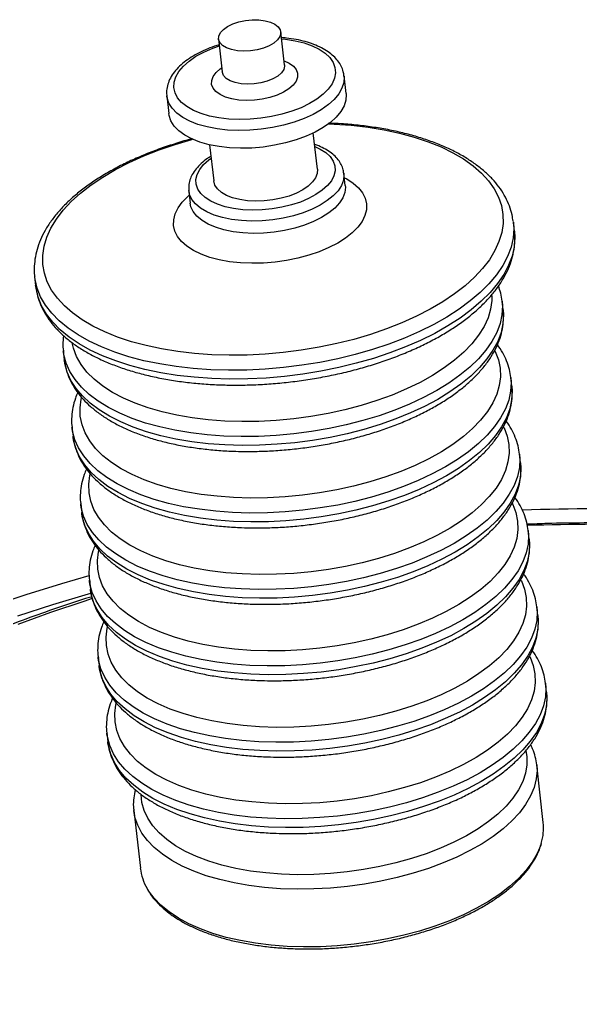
# Model space of a CAD drawing. Header units: millimetres. Extents: x 0 to 6631, y 0 to 4689.
# Drawn here: x 4357.8 to 4497, y 3885 to 4131.3 of the extents above; entities that cross this region are included whole.
import ezdxf

# ---------------------------------------------------------------- set-up
doc = ezdxf.new("R2010")
doc.units = ezdxf.units.MM
doc.header["$LTSCALE"] = 13
doc.layers.add('几何体', color=7, linetype='Continuous')

msp = doc.modelspace()

# ---------------------------------------------------------------- linework, layer by layer
at = {"layer": '几何体'}
for p, q in [((4407.16, 4126.57), (4408.09, 4118.37)), ((4423.56, 4120.13), (4422.62, 4128.33)), ((4438.85, 4113.03), (4438.34, 4117.44)), ((4394.29, 4112.43), (4394.79, 4108.02)), ((4394.3, 4112.31), (4394.29, 4112.43)), ((4431.72, 4094.22), (4430.7, 4103.21)), ((4404.93, 4100.28), (4405.95, 4091.29)), ((4438.64, 4090.16), (4438.29, 4093.22)), ((4399.78, 4088.84), (4400.12, 4085.78)), ((4480.38, 4081.23), (4480.41, 4081)), ((4480.66, 4078.81), (4480.41, 4081)), ((4361.47, 4067.47), (4361.72, 4065.28)), ((4477.87, 4059.25), (4477.62, 4061.44)), ((4368.59, 4049.04), (4368.84, 4046.85)), ((4368.62, 4048.78), (4368.59, 4049.04)), ((4368.87, 4046.59), (4368.84, 4046.85)), ((4480.03, 4040.26), (4479.78, 4042.45)), ((4370.75, 4030.05), (4371, 4027.86)), ((4370.78, 4029.79), (4370.75, 4030.05)), ((4371.03, 4027.6), (4371, 4027.86)), ((4482.19, 4021.27), (4481.94, 4023.46)), ((4372.91, 4011.06), (4373.16, 4008.87)), ((4372.94, 4010.79), (4372.91, 4011.06)), ((4373.19, 4008.6), (4373.16, 4008.87)), ((4484.35, 4002.27), (4484.1, 4004.47)), ((4375.07, 3992.07), (4375.32, 3989.88)), ((4375.1, 3991.8), (4375.07, 3992.07)), ((4375.35, 3989.61), (4375.32, 3989.88)), ((4486.5, 3983.28), (4486.26, 3985.47)), ((4377.23, 3973.07), (4377.48, 3970.88)), ((4377.26, 3972.81), (4377.23, 3973.07)), ((4377.51, 3970.62), (4377.48, 3970.88)), ((4488.66, 3964.29), (4488.42, 3966.48)), ((4379.39, 3954.08), (4379.64, 3951.89)), ((4379.42, 3953.82), (4379.39, 3954.08)), ((4379.67, 3951.63), (4379.64, 3951.89)), ((4487.83, 3931.88), (4486.2, 3946.22)), ((4386.1, 3934.83), (4387.73, 3920.49))]:
    msp.add_line(p, q, dxfattribs=at)
at = {"layer": '几何体', "flags": 128}
for points in [[(4413.43, 4123.55), (4411.83, 4123.66), (4410.37, 4123.94), (4409.12, 4124.39), (4408.15, 4124.98), (4407.49, 4125.69), (4407.17, 4126.48), (4407.22, 4127.31), (4407.63, 4128.15), (4408.37, 4128.96), (4409.42, 4129.7), (4410.73, 4130.33), (4412.23, 4130.83), (4413.85, 4131.17), (4415.53, 4131.33), (4417.17, 4131.32), (4418.71, 4131.12), (4420.07, 4130.75), (4421.18, 4130.23), (4422.01, 4129.58), (4422.5, 4128.82), (4422.63, 4128.01), (4422.41, 4127.16), (4421.83, 4126.34), (4420.92, 4125.56), (4419.74, 4124.87), (4418.33, 4124.3), (4416.76, 4123.88), (4415.1, 4123.63), (4413.43, 4123.55)], [(4422.82, 4126.62), (4423.77, 4126.53), (4426.18, 4126.14), (4428.4, 4125.59), (4430.41, 4124.88), (4432.16, 4124.03), (4433.63, 4123.04), (4434.78, 4121.94), (4435.6, 4120.74), (4436.07, 4119.47), (4436.19, 4118.15), (4435.95, 4116.81), (4435.35, 4115.46), (4434.42, 4114.13), (4433.15, 4112.85), (4431.58, 4111.63), (4429.74, 4110.51), (4427.65, 4109.5), (4425.36, 4108.61), (4422.9, 4107.87), (4420.32, 4107.28), (4417.66, 4106.86), (4414.98, 4106.62), (4412.32, 4106.55)], [(4412.32, 4106.55), (4409.73, 4106.67), (4407.25, 4106.96), (4404.93, 4107.43), (4402.8, 4108.06), (4400.92, 4108.84), (4399.31, 4109.77), (4397.99, 4110.82), (4397, 4111.97), (4396.36, 4113.2), (4396.06, 4114.5), (4396.12, 4115.83), (4396.54, 4117.19), (4397.31, 4118.53), (4398.42, 4119.83), (4399.84, 4121.08), (4401.55, 4122.26), (4403.52, 4123.33), (4405.71, 4124.28), (4407.36, 4124.87)], [(4414.09, 4111.26), (4412.19, 4111.37), (4410.42, 4111.66), (4408.85, 4112.12), (4407.53, 4112.74), (4406.5, 4113.49), (4405.79, 4114.34), (4405.44, 4115.28), (4405.45, 4116.26), (4405.82, 4117.26), (4406.55, 4118.23), (4407.6, 4119.15), (4407.97, 4119.42)], [(4423.44, 4121.17), (4424.71, 4120.58), (4425.74, 4119.83), (4426.45, 4118.97), (4426.8, 4118.04), (4426.79, 4117.06), (4426.41, 4116.06), (4425.69, 4115.08), (4424.64, 4114.16), (4423.3, 4113.32), (4421.71, 4112.6), (4419.94, 4112.02), (4418.03, 4111.59), (4416.06, 4111.33), (4414.09, 4111.26)], [(4423.56, 4120.13), (4423.56, 4119.81), (4423.34, 4118.96), (4422.76, 4118.13), (4421.86, 4117.36), (4420.67, 4116.67), (4419.26, 4116.1), (4417.69, 4115.68), (4416.03, 4115.43), (4414.36, 4115.35)], [(4414.36, 4115.35), (4412.76, 4115.46), (4411.3, 4115.74), (4410.06, 4116.19), (4409.08, 4116.78), (4408.42, 4117.49), (4408.11, 4118.28), (4408.09, 4118.37)], [(4438.35, 4117.37), (4438.37, 4117.2), (4438.28, 4115.79), (4437.83, 4114.37), (4437.04, 4112.95), (4435.9, 4111.57), (4434.44, 4110.25), (4432.68, 4109), (4430.65, 4107.84), (4428.39, 4106.81), (4425.93, 4105.91), (4423.31, 4105.15), (4420.58, 4104.56), (4417.77, 4104.14), (4414.95, 4103.89), (4412.14, 4103.82)], [(4412.14, 4103.82), (4409.4, 4103.94), (4406.78, 4104.24), (4404.32, 4104.71), (4402.05, 4105.36), (4400.01, 4106.15), (4398.25, 4107.1), (4396.78, 4108.17), (4395.63, 4109.35), (4394.82, 4110.63), (4394.36, 4111.97), (4394.3, 4112.31)], [(4438.85, 4113.03), (4438.87, 4112.79), (4438.78, 4111.38), (4438.34, 4109.96), (4437.54, 4108.54), (4436.4, 4107.16), (4434.94, 4105.83), (4433.18, 4104.58), (4431.15, 4103.43), (4428.89, 4102.4), (4426.43, 4101.49), (4423.81, 4100.74), (4421.08, 4100.15), (4418.27, 4099.72), (4415.45, 4099.48), (4412.64, 4099.41)], [(4412.64, 4099.41), (4409.91, 4099.53), (4407.28, 4099.83), (4404.82, 4100.3), (4402.55, 4100.94), (4400.51, 4101.74), (4398.75, 4102.69), (4397.28, 4103.76), (4396.13, 4104.94), (4395.32, 4106.21), (4394.86, 4107.56), (4394.79, 4108.02)], [(4434.5, 4105.49), (4435.85, 4105.43), (4440.13, 4105.13), (4444.29, 4104.64), (4448.31, 4103.99), (4452.15, 4103.17), (4455.8, 4102.18), (4459.23, 4101.04), (4462.43, 4099.75), (4465.37, 4098.32), (4468.03, 4096.75), (4470.4, 4095.06), (4472.46, 4093.26), (4474.2, 4091.35), (4475.62, 4089.36), (4476.69, 4087.29), (4477.42, 4085.15), (4477.8, 4082.97), (4477.83, 4080.74), (4477.5, 4078.49), (4476.83, 4076.23), (4475.8, 4073.97), (4474.44, 4071.73), (4472.75, 4069.52), (4470.73, 4067.36), (4468.41, 4065.25), (4465.79, 4063.21), (4462.89, 4061.26), (4459.74, 4059.4), (4456.34, 4057.65), (4452.72, 4056.02), (4448.9, 4054.52), (4444.91, 4053.15), (4440.78, 4051.93), (4436.51, 4050.86), (4432.15, 4049.96), (4427.72, 4049.21), (4423.24, 4048.64), (4418.75, 4048.24), (4414.27, 4048.02), (4409.83, 4047.97)], [(4409.83, 4047.97), (4405.46, 4048.1), (4401.18, 4048.41), (4397.02, 4048.89), (4393, 4049.55), (4389.16, 4050.37), (4385.51, 4051.35), (4382.08, 4052.5), (4378.88, 4053.79), (4375.95, 4055.22), (4373.28, 4056.79), (4370.91, 4058.48), (4368.85, 4060.28), (4367.11, 4062.18), (4365.69, 4064.17), (4364.62, 4066.25), (4363.89, 4068.38), (4363.51, 4070.57), (4363.48, 4072.8), (4363.81, 4075.05), (4364.49, 4077.31), (4365.51, 4079.56), (4366.87, 4081.81), (4368.56, 4084.01), (4370.58, 4086.18), (4372.9, 4088.29), (4375.52, 4090.32), (4378.42, 4092.27), (4381.58, 4094.13), (4384.97, 4095.88), (4388.59, 4097.51), (4392.41, 4099.02), (4396.4, 4100.38), (4400.54, 4101.6), (4400.72, 4101.65)], [(4431.08, 4099.87), (4432.44, 4099.23), (4433.82, 4098.33), (4434.9, 4097.33), (4435.65, 4096.22), (4436.06, 4095.05), (4436.12, 4093.83), (4435.83, 4092.59), (4435.19, 4091.35), (4434.22, 4090.14), (4432.93, 4088.99), (4431.36, 4087.91), (4429.53, 4086.93), (4427.49, 4086.06), (4425.27, 4085.34), (4422.92, 4084.76), (4420.48, 4084.35), (4418.02, 4084.11), (4415.56, 4084.04)], [(4415.56, 4084.04), (4413.18, 4084.15), (4410.91, 4084.44), (4408.8, 4084.9), (4406.9, 4085.51), (4405.24, 4086.28), (4403.85, 4087.17), (4402.77, 4088.18), (4402.02, 4089.28), (4401.61, 4090.46), (4401.55, 4091.68), (4401.85, 4092.92), (4402.49, 4094.15), (4403.46, 4095.36), (4404.74, 4096.52), (4405.31, 4096.94)], [(4438.3, 4093.19), (4438.32, 4092.82), (4438.18, 4091.51), (4437.68, 4090.18), (4436.84, 4088.87), (4435.66, 4087.6), (4434.17, 4086.4), (4432.4, 4085.28), (4430.38, 4084.27), (4428.16, 4083.38), (4425.76, 4082.64), (4423.23, 4082.05), (4420.63, 4081.63), (4418, 4081.38), (4415.38, 4081.32)], [(4438.42, 4092.1), (4438.99, 4091.8), (4440.61, 4090.75), (4441.94, 4089.58), (4442.94, 4088.32), (4443.61, 4086.98), (4443.93, 4085.58), (4443.91, 4084.14), (4443.53, 4082.68), (4442.81, 4081.22), (4441.76, 4079.79), (4440.39, 4078.41), (4438.72, 4077.09), (4436.78, 4075.85), (4434.59, 4074.72), (4432.19, 4073.71), (4429.61, 4072.83), (4426.89, 4072.1), (4424.07, 4071.52), (4421.19, 4071.12), (4418.29, 4070.88), (4415.42, 4070.82)], [(4431.72, 4094.22), (4431.67, 4093.17), (4431.26, 4092.1), (4430.52, 4091.04), (4429.46, 4090.03), (4428.11, 4089.1), (4426.51, 4088.26), (4424.69, 4087.55), (4422.72, 4086.98), (4420.64, 4086.57), (4418.51, 4086.33), (4416.4, 4086.26)], [(4416.4, 4086.26), (4414.34, 4086.37), (4412.41, 4086.65), (4410.66, 4087.1), (4409.13, 4087.7), (4407.86, 4088.44), (4406.89, 4089.3), (4406.25, 4090.26), (4405.95, 4091.28), (4405.95, 4091.29)], [(4438.64, 4090.15), (4438.67, 4089.77), (4438.53, 4088.45), (4438.03, 4087.13), (4437.18, 4085.82), (4436.01, 4084.55), (4434.52, 4083.34), (4432.75, 4082.22), (4430.73, 4081.21), (4428.5, 4080.32), (4426.1, 4079.58), (4423.58, 4078.99), (4420.98, 4078.57), (4418.34, 4078.33), (4415.73, 4078.26)], [(4415.42, 4070.82), (4412.61, 4070.93), (4409.91, 4071.22), (4407.35, 4071.68), (4404.98, 4072.31), (4402.83, 4073.09), (4400.93, 4074.01), (4399.3, 4075.06), (4397.98, 4076.23), (4396.97, 4077.49), (4396.31, 4078.83), (4395.98, 4080.23), (4396.01, 4081.67), (4396.39, 4083.13), (4397.1, 4084.59), (4398.16, 4086.02), (4399.53, 4087.4), (4399.9, 4087.72)], [(4415.38, 4081.32), (4412.84, 4081.43), (4410.41, 4081.73), (4408.14, 4082.19), (4406.07, 4082.82), (4404.25, 4083.61), (4402.7, 4084.53), (4401.46, 4085.58), (4400.54, 4086.72), (4399.97, 4087.95), (4399.77, 4088.88)], [(4415.73, 4078.26), (4413.19, 4078.38), (4410.76, 4078.67), (4408.49, 4079.14), (4406.42, 4079.77), (4404.6, 4080.55), (4403.05, 4081.48), (4401.8, 4082.52), (4400.89, 4083.66), (4400.31, 4084.89), (4400.12, 4085.79)], [(4480.41, 4081), (4480.51, 4079.39), (4480.34, 4077.12), (4479.82, 4074.82), (4478.95, 4072.52), (4477.75, 4070.24), (4476.21, 4067.97), (4474.35, 4065.75), (4472.18, 4063.57), (4469.7, 4061.46), (4466.94, 4059.42), (4463.91, 4057.46), (4460.62, 4055.61), (4457.11, 4053.87), (4453.38, 4052.24), (4449.46, 4050.74), (4445.37, 4049.39), (4441.14, 4048.17), (4436.79, 4047.11), (4432.35, 4046.21), (4427.84, 4045.48), (4423.3, 4044.91), (4418.73, 4044.51), (4414.18, 4044.29), (4409.67, 4044.25)], [(4480.66, 4078.81), (4480.75, 4077.2), (4480.59, 4074.92), (4480.07, 4072.63), (4479.2, 4070.33), (4478, 4068.05), (4476.46, 4065.78), (4474.6, 4063.56), (4472.43, 4061.38), (4469.95, 4059.26), (4467.19, 4057.23), (4464.16, 4055.27), (4460.87, 4053.42), (4457.36, 4051.67), (4453.63, 4050.05), (4449.71, 4048.55), (4445.62, 4047.19), (4441.39, 4045.98), (4437.04, 4044.92), (4432.6, 4044.02), (4428.09, 4043.29), (4423.55, 4042.72), (4418.98, 4042.32), (4414.43, 4042.1), (4409.92, 4042.06)], [(4409.67, 4044.25), (4405.23, 4044.38), (4400.88, 4044.69), (4396.64, 4045.17), (4392.55, 4045.82), (4388.63, 4046.63), (4384.89, 4047.61), (4381.37, 4048.75), (4378.08, 4050.03), (4375.04, 4051.46), (4372.27, 4053.02), (4369.78, 4054.7), (4367.6, 4056.5), (4365.73, 4058.41), (4364.18, 4060.4), (4362.96, 4062.48), (4362.09, 4064.63), (4361.56, 4066.83), (4361.48, 4067.43)], [(4409.92, 4042.06), (4405.48, 4042.19), (4401.13, 4042.5), (4396.89, 4042.97), (4392.8, 4043.63), (4388.88, 4044.44), (4385.14, 4045.42), (4381.62, 4046.56), (4378.33, 4047.84), (4375.29, 4049.27), (4372.52, 4050.83), (4370.03, 4052.51), (4367.85, 4054.31), (4365.98, 4056.22), (4364.43, 4058.21), (4363.21, 4060.29), (4362.34, 4062.44), (4361.81, 4064.64), (4361.72, 4065.28)], [(4475.04, 4062.85), (4475.04, 4061.62), (4474.75, 4059.46), (4474.11, 4057.28), (4473.12, 4055.11), (4471.78, 4052.96), (4470.11, 4050.84), (4468.12, 4048.77), (4465.82, 4046.76), (4463.22, 4044.83), (4460.35, 4042.98), (4457.22, 4041.23), (4453.86, 4039.6), (4450.28, 4038.09), (4446.52, 4036.72), (4442.6, 4035.49), (4438.54, 4034.41), (4434.37, 4033.49), (4430.12, 4032.74), (4425.83, 4032.16), (4421.51, 4031.75), (4417.2, 4031.53), (4412.93, 4031.48)], [(4477.62, 4061.41), (4477.7, 4060.24), (4477.57, 4058.04), (4477.09, 4055.83), (4476.26, 4053.62), (4475.08, 4051.42), (4473.57, 4049.24), (4471.72, 4047.1), (4469.57, 4045.01), (4467.11, 4042.99), (4464.37, 4041.05), (4461.36, 4039.2), (4458.1, 4037.46), (4454.61, 4035.83), (4450.92, 4034.33), (4447.05, 4032.96), (4443.03, 4031.74), (4438.87, 4030.67), (4434.61, 4029.75), (4430.28, 4029.01), (4425.9, 4028.43), (4421.51, 4028.03), (4417.12, 4027.8), (4412.77, 4027.76)], [(4477.87, 4059.25), (4477.95, 4058.04), (4477.82, 4055.85), (4477.34, 4053.64), (4476.51, 4051.43), (4475.33, 4049.23), (4473.81, 4047.05), (4471.97, 4044.91), (4469.82, 4042.82), (4467.36, 4040.8), (4464.62, 4038.86), (4461.61, 4037.01), (4458.35, 4035.27), (4454.86, 4033.64), (4451.17, 4032.14), (4447.3, 4030.77), (4443.27, 4029.54), (4439.12, 4028.47), (4434.86, 4027.56), (4430.53, 4026.82), (4426.15, 4026.24), (4421.76, 4025.84), (4417.37, 4025.61), (4413.02, 4025.56)], [(4412.93, 4031.48), (4408.73, 4031.61), (4404.62, 4031.92), (4400.64, 4032.4), (4396.81, 4033.06), (4393.16, 4033.89), (4389.71, 4034.88), (4386.48, 4036.03), (4383.51, 4037.32), (4380.8, 4038.76), (4378.38, 4040.33), (4376.26, 4042.01), (4374.47, 4043.8), (4373, 4045.69), (4371.87, 4047.66), (4371.09, 4049.7), (4370.77, 4051.08)], [(4412.77, 4027.76), (4408.49, 4027.89), (4404.31, 4028.19), (4400.24, 4028.68), (4396.33, 4029.33), (4392.58, 4030.16), (4389.04, 4031.14), (4385.72, 4032.29), (4382.64, 4033.58), (4379.82, 4035.01), (4377.28, 4036.57), (4375.04, 4038.26), (4373.11, 4040.05), (4371.51, 4041.95), (4370.24, 4043.92), (4369.31, 4045.98), (4368.73, 4048.09), (4368.62, 4048.78)], [(4475.82, 4049.09), (4475.92, 4048.9), (4476.7, 4046.86), (4477.13, 4044.76), (4477.2, 4042.63), (4476.91, 4040.46), (4476.27, 4038.29), (4475.28, 4036.12), (4473.94, 4033.97), (4472.27, 4031.85), (4470.28, 4029.78), (4467.98, 4027.77), (4465.38, 4025.83), (4462.51, 4023.99), (4459.38, 4022.24), (4456.02, 4020.61), (4452.44, 4019.1), (4448.68, 4017.73), (4444.76, 4016.5), (4440.7, 4015.42), (4436.53, 4014.5), (4432.28, 4013.75), (4427.99, 4013.17), (4423.67, 4012.76), (4419.36, 4012.53), (4415.09, 4012.48)], [(4413.02, 4025.56), (4408.74, 4025.7), (4404.56, 4026), (4400.49, 4026.49), (4396.58, 4027.14), (4392.83, 4027.97), (4389.29, 4028.95), (4385.97, 4030.1), (4382.89, 4031.39), (4380.07, 4032.82), (4377.53, 4034.38), (4375.29, 4036.07), (4373.36, 4037.86), (4371.76, 4039.75), (4370.49, 4041.73), (4369.56, 4043.79), (4368.98, 4045.9), (4368.87, 4046.59)], [(4479.78, 4042.42), (4479.86, 4041.24), (4479.73, 4039.05), (4479.25, 4036.84), (4478.42, 4034.63), (4477.24, 4032.43), (4475.73, 4030.25), (4473.88, 4028.11), (4471.73, 4026.02), (4469.27, 4024), (4466.53, 4022.06), (4463.52, 4020.21), (4460.26, 4018.47), (4456.77, 4016.84), (4453.08, 4015.33), (4449.21, 4013.97), (4445.19, 4012.74), (4441.03, 4011.67), (4436.77, 4010.76), (4432.44, 4010.02), (4428.06, 4009.44), (4423.67, 4009.04), (4419.28, 4008.81), (4414.93, 4008.76)], [(4480.03, 4040.26), (4480.11, 4039.05), (4479.98, 4036.86), (4479.5, 4034.65), (4478.66, 4032.44), (4477.49, 4030.23), (4475.97, 4028.06), (4474.13, 4025.92), (4471.98, 4023.83), (4469.52, 4021.81), (4466.78, 4019.87), (4463.77, 4018.02), (4460.51, 4016.28), (4457.02, 4014.65), (4453.33, 4013.14), (4449.46, 4011.78), (4445.43, 4010.55), (4441.28, 4009.48), (4437.02, 4008.57), (4432.69, 4007.82), (4428.31, 4007.25), (4423.91, 4006.85), (4419.53, 4006.62), (4415.18, 4006.57)], [(4415.09, 4012.48), (4410.89, 4012.62), (4406.78, 4012.92), (4402.8, 4013.41), (4398.97, 4014.07), (4395.32, 4014.9), (4391.87, 4015.89), (4388.64, 4017.04), (4385.67, 4018.33), (4382.96, 4019.77), (4380.54, 4021.33), (4378.42, 4023.02), (4376.63, 4024.81), (4375.16, 4026.7), (4374.03, 4028.67), (4373.25, 4030.71), (4372.82, 4032.81), (4372.75, 4034.94), (4373.04, 4037.1), (4373.11, 4037.43)], [(4414.93, 4008.76), (4410.65, 4008.89), (4406.47, 4009.2), (4402.4, 4009.69), (4398.49, 4010.34), (4394.74, 4011.17), (4391.2, 4012.15), (4387.88, 4013.29), (4384.8, 4014.59), (4381.98, 4016.02), (4379.44, 4017.58), (4377.2, 4019.27), (4375.27, 4021.06), (4373.67, 4022.95), (4372.4, 4024.93), (4371.47, 4026.98), (4370.89, 4029.1), (4370.78, 4029.79)], [(4477.98, 4030.1), (4478.08, 4029.9), (4478.86, 4027.86), (4479.29, 4025.77), (4479.36, 4023.63), (4479.07, 4021.47), (4478.43, 4019.3), (4477.44, 4017.13), (4476.1, 4014.98), (4474.43, 4012.86), (4472.44, 4010.79), (4470.14, 4008.78), (4467.54, 4006.84), (4464.67, 4004.99), (4461.54, 4003.25), (4458.18, 4001.62), (4454.6, 4000.11), (4450.84, 3998.74), (4446.92, 3997.51), (4442.86, 3996.43), (4438.69, 3995.51), (4434.44, 3994.76), (4430.14, 3994.18), (4425.83, 3993.77), (4421.52, 3993.54), (4417.25, 3993.49)], [(4415.18, 4006.57), (4410.9, 4006.7), (4406.71, 4007.01), (4402.65, 4007.49), (4398.74, 4008.15), (4394.99, 4008.97), (4391.45, 4009.96), (4388.13, 4011.1), (4385.05, 4012.39), (4382.23, 4013.83), (4379.69, 4015.39), (4377.45, 4017.07), (4375.52, 4018.87), (4373.92, 4020.76), (4372.65, 4022.74), (4371.72, 4024.79), (4371.14, 4026.91), (4371.03, 4027.6)], [(4481.94, 4023.42), (4482.02, 4022.25), (4481.89, 4020.06), (4481.41, 4017.85), (4480.58, 4015.64), (4479.4, 4013.43), (4477.88, 4011.26), (4476.04, 4009.12), (4473.89, 4007.03), (4471.43, 4005.01), (4468.69, 4003.07), (4465.68, 4001.22), (4462.42, 3999.48), (4458.93, 3997.85), (4455.24, 3996.34), (4451.37, 3994.98), (4447.34, 3993.75), (4443.19, 3992.68), (4438.93, 3991.77), (4434.6, 3991.02), (4430.22, 3990.45), (4425.83, 3990.05), (4421.44, 3989.82), (4417.09, 3989.77)], [(4482.19, 4021.27), (4482.27, 4020.06), (4482.14, 4017.87), (4481.66, 4015.66), (4480.82, 4013.45), (4479.65, 4011.24), (4478.13, 4009.06), (4476.29, 4006.93), (4474.14, 4004.84), (4471.68, 4002.82), (4468.94, 4000.88), (4465.92, 3999.03), (4462.67, 3997.28), (4459.18, 3995.66), (4455.49, 3994.15), (4451.62, 3992.78), (4447.59, 3991.56), (4443.44, 3990.49), (4439.18, 3989.58), (4434.85, 3988.83), (4430.47, 3988.26), (4426.07, 3987.85), (4421.69, 3987.63), (4417.34, 3987.58)], [(4417.25, 3993.49), (4413.05, 3993.62), (4408.94, 3993.93), (4404.96, 3994.42), (4401.13, 3995.08), (4397.48, 3995.91), (4394.03, 3996.9), (4390.8, 3998.04), (4387.83, 3999.34), (4385.12, 4000.78), (4382.7, 4002.34), (4380.58, 4004.03), (4378.79, 4005.82), (4377.32, 4007.71), (4376.19, 4009.68), (4375.41, 4011.72), (4374.98, 4013.81), (4374.91, 4015.95), (4375.2, 4018.11), (4375.27, 4018.44)], [(4417.09, 3989.77), (4412.81, 3989.9), (4408.63, 3990.21), (4404.56, 3990.69), (4400.65, 3991.35), (4396.9, 3992.17), (4393.36, 3993.16), (4390.04, 3994.3), (4386.96, 3995.59), (4384.14, 3997.03), (4381.6, 3998.59), (4379.36, 4000.27), (4377.43, 4002.07), (4375.83, 4003.96), (4374.56, 4005.94), (4373.63, 4007.99), (4373.05, 4010.11), (4372.94, 4010.79)], [(4480.14, 4011.11), (4480.24, 4010.91), (4481.02, 4008.87), (4481.45, 4006.78), (4481.52, 4004.64), (4481.23, 4002.48), (4480.59, 4000.31), (4479.6, 3998.14), (4478.26, 3995.98), (4476.59, 3993.87), (4474.6, 3991.79), (4472.3, 3989.78), (4469.7, 3987.85), (4466.83, 3986), (4463.7, 3984.26), (4460.34, 3982.63), (4456.76, 3981.12), (4453, 3979.74), (4449.08, 3978.51), (4445.02, 3977.44), (4440.85, 3976.52), (4436.6, 3975.77), (4432.3, 3975.18), (4427.99, 3974.78), (4423.68, 3974.55), (4419.41, 3974.5)], [(4417.34, 3987.58), (4413.06, 3987.71), (4408.87, 3988.02), (4404.81, 3988.5), (4400.9, 3989.16), (4397.15, 3989.98), (4393.61, 3990.97), (4390.29, 3992.11), (4387.21, 3993.4), (4384.39, 3994.83), (4381.85, 3996.4), (4379.61, 3998.08), (4377.68, 3999.88), (4376.08, 4001.77), (4374.81, 4003.75), (4373.88, 4005.8), (4373.3, 4007.91), (4373.19, 4008.6)], [(4484.1, 4004.43), (4484.18, 4003.26), (4484.05, 4001.07), (4483.57, 3998.86), (4482.74, 3996.64), (4481.56, 3994.44), (4480.04, 3992.26), (4478.2, 3990.12), (4476.05, 3988.04), (4473.59, 3986.02), (4470.85, 3984.08), (4467.84, 3982.23), (4464.58, 3980.48), (4461.09, 3978.85), (4457.4, 3977.35), (4453.53, 3975.98), (4449.5, 3974.76), (4445.35, 3973.69), (4441.09, 3972.78), (4436.76, 3972.03), (4432.38, 3971.46), (4427.99, 3971.05), (4423.6, 3970.83), (4419.25, 3970.78)], [(4484.35, 4002.27), (4484.43, 4001.07), (4484.3, 3998.88), (4483.82, 3996.67), (4482.98, 3994.45), (4481.81, 3992.25), (4480.29, 3990.07), (4478.45, 3987.93), (4476.3, 3985.85), (4473.84, 3983.83), (4471.1, 3981.89), (4468.08, 3980.04), (4464.83, 3978.29), (4461.34, 3976.66), (4457.65, 3975.16), (4453.78, 3973.79), (4449.75, 3972.57), (4445.6, 3971.5), (4441.34, 3970.59), (4437.01, 3969.84), (4432.63, 3969.26), (4428.23, 3968.86), (4423.85, 3968.64), (4419.5, 3968.59)], [(4419.41, 3974.5), (4415.21, 3974.63), (4411.1, 3974.94), (4407.12, 3975.43), (4403.29, 3976.09), (4399.64, 3976.91), (4396.19, 3977.9), (4392.96, 3979.05), (4389.99, 3980.35), (4387.28, 3981.78), (4384.86, 3983.35), (4382.74, 3985.04), (4380.94, 3986.83), (4379.48, 3988.72), (4378.35, 3990.69), (4377.57, 3992.73), (4377.14, 3994.82), (4377.07, 3996.96), (4377.36, 3999.12), (4377.43, 3999.45)], [(4374.95, 3993.17), (4368.14, 3991.21), (4359.26, 3988.45), (4350.56, 3985.52)], [(4419.25, 3970.78), (4414.97, 3970.91), (4410.79, 3971.22), (4406.72, 3971.7), (4402.81, 3972.36), (4399.06, 3973.18), (4395.52, 3974.17), (4392.2, 3975.31), (4389.12, 3976.6), (4386.3, 3978.03), (4383.76, 3979.6), (4381.52, 3981.28), (4379.59, 3983.08), (4377.99, 3984.97), (4376.72, 3986.95), (4375.79, 3989), (4375.21, 3991.11), (4375.1, 3991.8)], [(4482.3, 3992.12), (4482.4, 3991.92), (4483.18, 3989.88), (4483.61, 3987.79), (4483.68, 3985.65), (4483.39, 3983.49), (4482.75, 3981.31), (4481.76, 3979.14), (4480.42, 3976.99), (4478.75, 3974.87), (4476.76, 3972.8), (4474.46, 3970.79), (4471.86, 3968.86), (4468.99, 3967.01), (4465.86, 3965.27), (4462.5, 3963.63), (4458.92, 3962.12), (4455.16, 3960.75), (4451.23, 3959.52), (4447.17, 3958.44), (4443.01, 3957.53), (4438.76, 3956.77), (4434.46, 3956.19), (4430.15, 3955.79), (4425.84, 3955.56), (4421.57, 3955.51)], [(4375.45, 3988.81), (4374.8, 3988.63), (4365.93, 3985.96), (4357.23, 3983.11)], [(4419.5, 3968.59), (4415.22, 3968.72), (4411.03, 3969.03), (4406.97, 3969.51), (4403.05, 3970.17), (4399.31, 3970.99), (4395.77, 3971.98), (4392.45, 3973.12), (4389.37, 3974.41), (4386.55, 3975.84), (4384.01, 3977.41), (4381.77, 3979.09), (4379.84, 3980.88), (4378.24, 3982.78), (4376.97, 3984.76), (4376.04, 3986.81), (4375.46, 3988.92), (4375.35, 3989.61)], [(4375.8, 3987.51), (4373.65, 3986.82), (4365.38, 3984.03), (4357.3, 3981.07)], [(4486.26, 3985.44), (4486.34, 3984.27), (4486.21, 3982.08), (4485.73, 3979.87), (4484.89, 3977.65), (4483.72, 3975.45), (4482.2, 3973.27), (4480.36, 3971.13), (4478.21, 3969.05), (4475.75, 3967.03), (4473.01, 3965.08), (4470, 3963.24), (4466.74, 3961.49), (4463.25, 3959.86), (4459.56, 3958.36), (4455.69, 3956.99), (4451.66, 3955.77), (4447.51, 3954.7), (4443.25, 3953.79), (4438.92, 3953.04), (4434.54, 3952.46), (4430.14, 3952.06), (4425.76, 3951.84), (4421.41, 3951.79)], [(4486.5, 3983.28), (4486.59, 3982.08), (4486.46, 3979.88), (4485.98, 3977.68), (4485.14, 3975.46), (4483.97, 3973.26), (4482.45, 3971.08), (4480.61, 3968.94), (4478.46, 3966.85), (4476, 3964.83), (4473.26, 3962.89), (4470.24, 3961.05), (4466.99, 3959.3), (4463.5, 3957.67), (4459.81, 3956.17), (4455.94, 3954.8), (4451.91, 3953.58), (4447.76, 3952.51), (4443.5, 3951.59), (4439.17, 3950.85), (4434.79, 3950.27), (4430.39, 3949.87), (4426.01, 3949.64), (4421.66, 3949.6)], [(4421.57, 3955.51), (4417.37, 3955.64), (4413.26, 3955.95), (4409.28, 3956.43), (4405.45, 3957.09), (4401.8, 3957.92), (4398.35, 3958.91), (4395.12, 3960.06), (4392.15, 3961.36), (4389.44, 3962.79), (4387.02, 3964.36), (4384.9, 3966.04), (4383.1, 3967.84), (4381.64, 3969.72), (4380.51, 3971.69), (4379.73, 3973.73), (4379.3, 3975.83), (4379.23, 3977.96), (4379.52, 3980.13), (4379.59, 3980.45)], [(4421.41, 3951.79), (4417.13, 3951.92), (4412.94, 3952.23), (4408.88, 3952.71), (4404.97, 3953.37), (4401.22, 3954.19), (4397.68, 3955.18), (4394.36, 3956.32), (4391.28, 3957.61), (4388.46, 3959.04), (4385.92, 3960.6), (4383.68, 3962.29), (4381.75, 3964.08), (4380.15, 3965.98), (4378.88, 3967.96), (4377.95, 3970.01), (4377.37, 3972.12), (4377.26, 3972.81)], [(4484.46, 3973.13), (4484.56, 3972.93), (4485.34, 3970.89), (4485.77, 3968.79), (4485.84, 3966.66), (4485.55, 3964.5), (4484.91, 3962.32), (4483.92, 3960.15), (4482.58, 3958), (4480.91, 3955.88), (4478.92, 3953.81), (4476.62, 3951.8), (4474.02, 3949.86), (4471.15, 3948.02), (4468.02, 3946.27), (4464.66, 3944.64), (4461.08, 3943.13), (4457.32, 3941.76), (4453.39, 3940.53), (4449.33, 3939.45), (4445.17, 3938.53), (4440.92, 3937.78), (4436.62, 3937.2), (4432.31, 3936.79), (4428, 3936.57), (4423.73, 3936.52)], [(4421.66, 3949.6), (4417.38, 3949.73), (4413.19, 3950.04), (4409.13, 3950.52), (4405.21, 3951.17), (4401.47, 3952), (4397.93, 3952.98), (4394.61, 3954.13), (4391.53, 3955.42), (4388.71, 3956.85), (4386.17, 3958.41), (4383.93, 3960.1), (4382, 3961.89), (4380.4, 3963.79), (4379.13, 3965.77), (4378.2, 3967.82), (4377.62, 3969.93), (4377.51, 3970.62)], [(4488.42, 3966.45), (4488.5, 3965.28), (4488.37, 3963.08), (4487.89, 3960.87), (4487.05, 3958.66), (4485.88, 3956.46), (4484.36, 3954.28), (4482.52, 3952.14), (4480.37, 3950.05), (4477.91, 3948.03), (4475.17, 3946.09), (4472.15, 3944.24), (4468.9, 3942.5), (4465.41, 3940.87), (4461.72, 3939.37), (4457.85, 3938), (4453.82, 3936.78), (4449.67, 3935.7), (4445.41, 3934.79), (4441.08, 3934.05), (4436.7, 3933.47), (4432.3, 3933.07), (4427.92, 3932.84), (4423.57, 3932.8)], [(4488.66, 3964.29), (4488.75, 3963.08), (4488.62, 3960.89), (4488.14, 3958.68), (4487.3, 3956.47), (4486.13, 3954.27), (4484.61, 3952.09), (4482.77, 3949.95), (4480.62, 3947.86), (4478.16, 3945.84), (4475.41, 3943.9), (4472.4, 3942.05), (4469.15, 3940.31), (4465.66, 3938.68), (4461.97, 3937.18), (4458.1, 3935.81), (4454.07, 3934.58), (4449.92, 3933.51), (4445.66, 3932.6), (4441.33, 3931.86), (4436.95, 3931.28), (4432.55, 3930.88), (4428.17, 3930.65), (4423.82, 3930.6)], [(4423.73, 3936.52), (4419.53, 3936.65), (4415.42, 3936.96), (4411.44, 3937.44), (4407.61, 3938.1), (4403.96, 3938.93), (4400.51, 3939.92), (4397.28, 3941.07), (4394.31, 3942.36), (4391.6, 3943.8), (4389.18, 3945.37), (4387.06, 3947.05), (4385.26, 3948.84), (4383.8, 3950.73), (4382.67, 3952.7), (4381.89, 3954.74), (4381.46, 3956.84), (4381.39, 3958.97), (4381.68, 3961.13), (4381.75, 3961.46)], [(4423.57, 3932.8), (4419.29, 3932.93), (4415.1, 3933.23), (4411.04, 3933.72), (4407.13, 3934.37), (4403.38, 3935.2), (4399.84, 3936.18), (4396.52, 3937.33), (4393.44, 3938.62), (4390.62, 3940.05), (4388.08, 3941.61), (4385.84, 3943.3), (4383.91, 3945.09), (4382.31, 3946.98), (4381.04, 3948.96), (4380.11, 3951.02), (4379.53, 3953.13), (4379.42, 3953.82)], [(4423.82, 3930.6), (4419.54, 3930.74), (4415.35, 3931.04), (4411.29, 3931.53), (4407.37, 3932.18), (4403.63, 3933.01), (4400.09, 3933.99), (4396.77, 3935.13), (4393.68, 3936.43), (4390.87, 3937.86), (4388.33, 3939.42), (4386.09, 3941.11), (4384.16, 3942.9), (4382.56, 3944.79), (4381.29, 3946.77), (4380.36, 3948.83), (4379.78, 3950.94), (4379.67, 3951.63)], [(4483.51, 3949.67), (4483.74, 3948.24), (4483.75, 3946.2), (4483.41, 3944.13), (4482.72, 3942.05), (4481.68, 3939.99), (4480.3, 3937.94), (4478.59, 3935.93), (4476.57, 3933.97), (4474.24, 3932.08), (4471.63, 3930.28), (4468.76, 3928.56), (4465.64, 3926.95), (4462.3, 3925.47), (4458.76, 3924.11), (4455.06, 3922.89), (4451.21, 3921.82), (4447.26, 3920.91), (4443.21, 3920.16), (4439.11, 3919.58), (4434.99, 3919.18), (4430.87, 3918.95), (4426.8, 3918.9)], [(4486.21, 3946.17), (4486.28, 3944.79), (4486.1, 3942.69), (4485.56, 3940.58), (4484.68, 3938.47), (4483.46, 3936.37), (4481.91, 3934.3), (4480.03, 3932.28), (4477.85, 3930.31), (4475.38, 3928.41), (4472.63, 3926.6), (4469.62, 3924.89), (4466.38, 3923.29), (4462.93, 3921.8), (4459.29, 3920.45), (4455.49, 3919.24), (4451.55, 3918.18), (4447.5, 3917.28), (4443.38, 3916.53), (4439.2, 3915.96), (4435, 3915.56), (4430.82, 3915.34), (4426.66, 3915.29)], [(4426.8, 3918.9), (4422.78, 3919.03), (4418.87, 3919.33), (4415.08, 3919.81), (4411.44, 3920.47), (4407.99, 3921.29), (4404.74, 3922.27), (4401.72, 3923.4), (4398.96, 3924.68), (4396.47, 3926.1), (4394.27, 3927.64), (4392.38, 3929.3), (4390.81, 3931.05), (4389.57, 3932.9), (4388.68, 3934.82), (4388.13, 3936.8), (4387.94, 3938.81)], [(4426.66, 3915.29), (4422.58, 3915.41), (4418.59, 3915.72), (4414.72, 3916.2), (4411, 3916.85), (4407.46, 3917.66), (4404.12, 3918.64), (4401.01, 3919.76), (4398.14, 3921.04), (4395.54, 3922.45), (4393.22, 3923.99), (4391.2, 3925.64), (4389.5, 3927.4), (4388.13, 3929.25), (4387.09, 3931.18), (4386.4, 3933.17), (4386.1, 3934.83)], [(4487.33, 3926.66), (4487.19, 3926.24), (4486.31, 3924.13), (4485.09, 3922.03), (4483.54, 3919.96), (4481.66, 3917.94), (4479.48, 3915.97), (4477.01, 3914.07), (4474.26, 3912.26), (4471.25, 3910.55), (4468.01, 3908.95), (4464.56, 3907.46), (4460.92, 3906.11), (4457.12, 3904.9), (4453.18, 3903.84), (4449.14, 3902.94), (4445.01, 3902.2), (4440.83, 3901.62), (4436.64, 3901.22), (4432.45, 3901), (4428.29, 3900.95)], [(4428.29, 3900.95), (4424.21, 3901.08), (4420.22, 3901.38), (4416.35, 3901.86), (4412.63, 3902.51), (4409.09, 3903.32), (4405.75, 3904.3), (4402.64, 3905.43), (4399.77, 3906.7), (4397.17, 3908.11), (4394.85, 3909.65), (4392.83, 3911.3), (4391.13, 3913.06), (4389.76, 3914.91), (4389.43, 3915.46)]]:
    msp.add_lwpolyline(points, dxfattribs=at)
at = {"layer": '几何体'}
for centre, radius, start, end in [((4500.84, 3511.93), 497.87, 83.734, 92.0958), ((4500.82, 3557.37), 448.59, 83.77, 92.1646), ((4475.03, 3930.49), 12.88, 342.7254, 6.197), ((4400.57, 3922.03), 12.94, 186.8224, 210.5282)]:
    msp.add_arc(centre, radius, start, end, dxfattribs=at)
for points, knots in [([(4438.32, 4117.35), (4438.28, 4117.71), (4438.18, 4118.56), (4437.67, 4119.84), (4436.86, 4121.14), (4435.76, 4122.34), (4434.38, 4123.43), (4432.73, 4124.41), (4430.83, 4125.25), (4428.73, 4125.94), (4426.44, 4126.46), (4424.45, 4126.78), (4423.19, 4126.87), (4422.79, 4126.9)], [0, 0, 0, 0, 0.067767, 0.158263, 0.249589, 0.343679, 0.441315, 0.541935, 0.64419, 0.746802, 0.849092, 0.950945, 1, 1, 1, 1]), ([(4407.32, 4125.14), (4406.94, 4125.02), (4405.75, 4124.66), (4403.89, 4123.91), (4401.78, 4122.89), (4399.87, 4121.75), (4398.19, 4120.49), (4396.76, 4119.12), (4395.61, 4117.65), (4394.79, 4116.11), (4394.33, 4114.55), (4394.18, 4113.25), (4394.31, 4112.51), (4394.35, 4112.28)], [0, 0, 0, 0, 0.047769, 0.14888, 0.250445, 0.352591, 0.455404, 0.558817, 0.662154, 0.763926, 0.862351, 0.956644, 1, 1, 1, 1]), ([(4423.58, 4120.04), (4423.57, 4120.06), (4423.56, 4120.09), (4423.56, 4120.12), (4423.56, 4120.12)], [0, 0, 0, 0, 0.893619, 1, 1, 1, 1]), ([(4408.09, 4118.37), (4408.09, 4118.33), (4408.09, 4118.27), (4408.1, 4118.29), (4408.1, 4118.3)], [0, 0, 0, 0, 0.725913, 1, 1, 1, 1]), ([(4480.35, 4081.27), (4480.27, 4081.81), (4480.1, 4083.1), (4479.46, 4085.1), (4478.49, 4087.26), (4477.21, 4089.33), (4475.64, 4091.33), (4473.77, 4093.23), (4471.61, 4095.03), (4469.17, 4096.72), (4466.47, 4098.29), (4463.53, 4099.72), (4460.36, 4101.01), (4456.99, 4102.15), (4453.43, 4103.14), (4449.7, 4103.97), (4445.83, 4104.64), (4441.83, 4105.16), (4438.05, 4105.5), (4435.57, 4105.59), (4434.49, 4105.64)], [0, 0, 0, 0, 0.038419, 0.092621, 0.147048, 0.202057, 0.25787, 0.314544, 0.371983, 0.429997, 0.48837, 0.54692, 0.605504, 0.664037, 0.722485, 0.780837, 0.839096, 0.897269, 0.955369, 1, 1, 1, 1]), ([(4400.69, 4101.79), (4400.32, 4101.7), (4398.58, 4101.25), (4395.59, 4100.32), (4391.73, 4099), (4388.03, 4097.53), (4384.5, 4095.95), (4381.16, 4094.24), (4378.02, 4092.43), (4375.1, 4090.51), (4372.42, 4088.49), (4369.99, 4086.38), (4367.83, 4084.2), (4365.95, 4081.93), (4364.38, 4079.62), (4363.12, 4077.25), (4362.2, 4074.87), (4361.59, 4072.48), (4361.35, 4070.12), (4361.33, 4068.43), (4361.48, 4067.55), (4361.5, 4067.43)], [0, 0, 0, 0, 0.015672, 0.073253, 0.130892, 0.188601, 0.246394, 0.304286, 0.362289, 0.42041, 0.478648, 0.536986, 0.595374, 0.653686, 0.711755, 0.769358, 0.826253, 0.882262, 0.937352, 0.99168, 1, 1, 1, 1]), ([(4438.26, 4093.18), (4438.23, 4093.47), (4438.16, 4094.22), (4437.69, 4095.37), (4436.92, 4096.6), (4435.86, 4097.72), (4434.54, 4098.74), (4432.93, 4099.62), (4431.74, 4100.16), (4431.04, 4100.36), (4431.02, 4100.37)], [0, 0, 0, 0, 0.088481, 0.230166, 0.372906, 0.520422, 0.674369, 0.833777, 0.996049, 1, 1, 1, 1]), ([(4405.26, 4097.41), (4404.97, 4097.24), (4404.08, 4096.7), (4402.83, 4095.67), (4401.55, 4094.35), (4400.62, 4092.97), (4400, 4091.54), (4399.7, 4090.18), (4399.77, 4089.28), (4399.79, 4088.89)], [0, 0, 0, 0, 0.0801372, 0.246335, 0.413606, 0.5797926, 0.7243033, 0.878924, 1, 1, 1, 1]), ([(4361.75, 4065.24), (4361.84, 4064.6), (4362.03, 4063.19), (4362.7, 4061.09), (4363.69, 4058.94), (4364.98, 4056.87), (4366.56, 4054.88), (4368.44, 4052.98), (4370.61, 4051.18), (4373.06, 4049.49), (4375.77, 4047.93), (4378.72, 4046.51), (4381.9, 4045.23), (4385.28, 4044.09), (4388.84, 4043.11), (4392.58, 4042.28), (4396.45, 4041.61), (4400.45, 4041.1), (4404.56, 4040.75), (4407.92, 4040.6), (4410.64, 4040.56), (4413.37, 4040.56), (4416.99, 4040.66), (4421.3, 4040.95), (4425.62, 4041.4), (4429.91, 4042), (4434.16, 4042.75), (4438.34, 4043.66), (4442.43, 4044.71), (4446.41, 4045.9), (4450.26, 4047.23), (4453.97, 4048.69), (4457.51, 4050.27), (4460.86, 4051.97), (4464, 4053.78), (4466.93, 4055.7), (4469.62, 4057.71), (4472.06, 4059.81), (4474.23, 4062), (4476.12, 4064.26), (4477.7, 4066.58), (4478.97, 4068.94), (4479.91, 4071.32), (4480.53, 4073.71), (4480.79, 4076.08), (4480.81, 4077.82), (4480.65, 4078.75), (4480.62, 4078.92)], [0, 0, 0, 0, 0.018541, 0.040432, 0.06242, 0.084647, 0.107201, 0.130103, 0.153311, 0.176748, 0.200327, 0.223975, 0.247635, 0.271273, 0.294877, 0.318443, 0.341971, 0.365464, 0.388927, 0.412366, 0.421721, 0.434066, 0.457467, 0.480863, 0.504254, 0.527644, 0.551037, 0.574438, 0.597852, 0.621283, 0.644737, 0.66822, 0.691736, 0.715293, 0.738895, 0.762544, 0.786241, 0.80998, 0.83374, 0.857472, 0.881107, 0.904556, 0.927721, 0.950527, 0.972958, 0.995075, 1, 1, 1, 1]), ([(4477.61, 4061.4), (4477.52, 4062.08), (4477.35, 4063.37), (4476.9, 4064.6), (4476.69, 4065.18)], [0, 0, 0, 0, 0.528166, 1, 1, 1, 1]), ([(4413.56, 4024.07), (4414.27, 4024.07), (4416.34, 4024.06), (4419.81, 4024.18), (4423.94, 4024.46), (4428.07, 4024.91), (4432.17, 4025.51), (4436.22, 4026.27), (4440.2, 4027.18), (4444.09, 4028.23), (4447.86, 4029.42), (4451.49, 4030.75), (4454.97, 4032.2), (4458.27, 4033.78), (4461.38, 4035.47), (4464.27, 4037.27), (4466.94, 4039.17), (4469.35, 4041.16), (4471.51, 4043.25), (4473.38, 4045.41), (4474.96, 4047.63), (4476.21, 4049.91), (4477.14, 4052.21), (4477.75, 4054.51), (4477.98, 4056.8), (4478.01, 4058.37), (4477.87, 4059.16), (4477.86, 4059.21)], [0, 0, 0, 0, 0.022389, 0.06482, 0.10724, 0.149649, 0.19206, 0.234478, 0.276915, 0.31938, 0.361886, 0.404443, 0.447064, 0.489762, 0.532549, 0.575433, 0.618417, 0.661494, 0.704633, 0.747743, 0.790685, 0.833273, 0.875299, 0.9166, 0.957143, 0.997055, 1, 1, 1, 1]), ([(4368.66, 4052.85), (4368.61, 4052.48), (4368.44, 4051.36), (4368.45, 4049.98), (4368.62, 4048.99), (4368.66, 4048.74)], [0, 0, 0, 0, 0.268618, 0.812793, 1, 1, 1, 1]), ([(4479.77, 4042.41), (4479.67, 4043.09), (4479.47, 4044.49), (4478.78, 4046.57), (4477.77, 4048.62), (4476.98, 4049.97), (4476.45, 4050.6), (4476.44, 4050.61)], [0, 0, 0, 0, 0.233684, 0.485744, 0.739152, 0.995744, 1, 1, 1, 1]), ([(4368.91, 4046.55), (4368.98, 4046.07), (4369.14, 4044.86), (4369.75, 4042.97), (4370.69, 4040.9), (4371.95, 4038.92), (4373.5, 4037.01), (4375.34, 4035.2), (4377.48, 4033.49), (4379.88, 4031.89), (4382.55, 4030.43), (4385.45, 4029.1), (4388.58, 4027.92), (4391.89, 4026.89), (4395.39, 4026.02), (4399.04, 4025.3), (4402.82, 4024.74), (4406.72, 4024.35), (4410.31, 4024.13), (4412.61, 4024.09), (4413.56, 4024.07)], [0, 0, 0, 0, 0.035542, 0.089881, 0.144458, 0.199684, 0.255813, 0.312904, 0.370839, 0.429388, 0.488304, 0.54738, 0.606459, 0.665463, 0.724363, 0.783154, 0.841842, 0.90044, 0.958961, 1, 1, 1, 1]), ([(4415.72, 4005.08), (4416.43, 4005.08), (4418.5, 4005.07), (4421.97, 4005.18), (4426.1, 4005.47), (4430.23, 4005.92), (4434.33, 4006.52), (4438.38, 4007.28), (4442.36, 4008.19), (4446.25, 4009.24), (4450.02, 4010.43), (4453.65, 4011.76), (4457.13, 4013.21), (4460.43, 4014.78), (4463.54, 4016.47), (4466.43, 4018.27), (4469.1, 4020.18), (4471.51, 4022.17), (4473.67, 4024.26), (4475.54, 4026.42), (4477.11, 4028.64), (4478.37, 4030.92), (4479.3, 4033.22), (4479.91, 4035.52), (4480.14, 4037.8), (4480.17, 4039.38), (4480.03, 4040.16), (4480.02, 4040.22)], [0, 0, 0, 0, 0.022389, 0.06482, 0.10724, 0.149649, 0.19206, 0.234478, 0.276915, 0.31938, 0.361886, 0.404443, 0.447064, 0.489762, 0.532549, 0.575433, 0.618417, 0.661494, 0.704633, 0.747743, 0.790685, 0.833273, 0.875299, 0.9166, 0.957143, 0.997055, 1, 1, 1, 1]), ([(4372.18, 4038.7), (4371.98, 4038.25), (4371.45, 4037.04), (4370.93, 4035.05), (4370.64, 4032.76), (4370.61, 4030.99), (4370.78, 4030), (4370.82, 4029.75)], [0, 0, 0, 0, 0.155498, 0.413, 0.665752, 0.914445, 1, 1, 1, 1]), ([(4481.93, 4023.42), (4481.83, 4024.09), (4481.63, 4025.5), (4480.94, 4027.58), (4479.93, 4029.63), (4479.14, 4030.98), (4478.61, 4031.61), (4478.6, 4031.62)], [0, 0, 0, 0, 0.233684, 0.485744, 0.739152, 0.995744, 1, 1, 1, 1]), ([(4371.07, 4027.55), (4371.14, 4027.08), (4371.3, 4025.87), (4371.91, 4023.98), (4372.85, 4021.91), (4374.11, 4019.92), (4375.66, 4018.02), (4377.5, 4016.2), (4379.64, 4014.49), (4382.04, 4012.9), (4384.71, 4011.44), (4387.61, 4010.11), (4390.74, 4008.93), (4394.05, 4007.9), (4397.55, 4007.03), (4401.2, 4006.31), (4404.98, 4005.75), (4408.88, 4005.36), (4412.47, 4005.14), (4414.77, 4005.1), (4415.72, 4005.08)], [0, 0, 0, 0, 0.035542, 0.089881, 0.144458, 0.199684, 0.255813, 0.312904, 0.370839, 0.429388, 0.488304, 0.54738, 0.606459, 0.665463, 0.724363, 0.783154, 0.841842, 0.90044, 0.958961, 1, 1, 1, 1]), ([(4417.88, 3986.09), (4418.59, 3986.09), (4420.66, 3986.08), (4424.13, 3986.19), (4428.26, 3986.48), (4432.39, 3986.93), (4436.49, 3987.53), (4440.54, 3988.29), (4444.52, 3989.19), (4448.41, 3990.25), (4452.18, 3991.44), (4455.81, 3992.76), (4459.29, 3994.22), (4462.59, 3995.79), (4465.7, 3997.48), (4468.59, 3999.28), (4471.26, 4001.18), (4473.67, 4003.18), (4475.83, 4005.26), (4477.7, 4007.43), (4479.27, 4009.65), (4480.53, 4011.92), (4481.46, 4014.22), (4482.07, 4016.53), (4482.3, 4018.81), (4482.33, 4020.38), (4482.19, 4021.17), (4482.18, 4021.23)], [0, 0, 0, 0, 0.0223892, 0.0648203, 0.1072396, 0.1496493, 0.1920598, 0.2344783, 0.2769148, 0.3193802, 0.3618856, 0.4044429, 0.4470643, 0.4897624, 0.5325487, 0.5754326, 0.6184172, 0.6614941, 0.7046334, 0.7477426, 0.7906848, 0.8332732, 0.875299, 0.9166004, 0.9571426, 0.9970552, 1, 1, 1, 1]), ([(4374.34, 4019.71), (4374.14, 4019.26), (4373.61, 4018.05), (4373.09, 4016.06), (4372.8, 4013.77), (4372.77, 4012), (4372.94, 4011.01), (4372.98, 4010.75)], [0, 0, 0, 0, 0.155498, 0.413, 0.665752, 0.914445, 1, 1, 1, 1]), ([(4484.09, 4004.43), (4483.99, 4005.1), (4483.79, 4006.51), (4483.1, 4008.59), (4482.09, 4010.64), (4481.3, 4011.98), (4480.77, 4012.61), (4480.76, 4012.63)], [0, 0, 0, 0, 0.233684, 0.485744, 0.7391522, 0.9957441, 1, 1, 1, 1]), ([(4373.23, 4008.56), (4373.3, 4008.08), (4373.46, 4006.87), (4374.07, 4004.99), (4375.01, 4002.92), (4376.27, 4000.93), (4377.82, 3999.03), (4379.66, 3997.21), (4381.8, 3995.5), (4384.2, 3993.91), (4386.87, 3992.45), (4389.77, 3991.12), (4392.9, 3989.94), (4396.21, 3988.91), (4399.71, 3988.03), (4403.36, 3987.32), (4407.14, 3986.76), (4411.04, 3986.36), (4414.63, 3986.15), (4416.93, 3986.1), (4417.88, 3986.09)], [0, 0, 0, 0, 0.035542, 0.089881, 0.144458, 0.199684, 0.255813, 0.312904, 0.370839, 0.429388, 0.488304, 0.54738, 0.606459, 0.665463, 0.724363, 0.783154, 0.841842, 0.90044, 0.958961, 1, 1, 1, 1]), ([(4550.01, 4003.6), (4547.84, 4003.84), (4542.68, 4004.4), (4534.47, 4005.08), (4525.38, 4005.67), (4516.25, 4006.07), (4507.11, 4006.3), (4497.97, 4006.32), (4490.2, 4006.22), (4485.49, 4006.03), (4483.82, 4005.97)], [0, 0, 0, 0, 0.099265, 0.236837, 0.374401, 0.511959, 0.649513, 0.787065, 0.924617, 1, 1, 1, 1]), ([(4420.04, 3967.1), (4420.75, 3967.09), (4422.82, 3967.09), (4426.29, 3967.2), (4430.42, 3967.49), (4434.55, 3967.93), (4438.65, 3968.54), (4442.7, 3969.3), (4446.68, 3970.2), (4450.57, 3971.25), (4454.34, 3972.45), (4457.97, 3973.77), (4461.45, 3975.22), (4464.75, 3976.8), (4467.86, 3978.49), (4470.75, 3980.29), (4473.42, 3982.19), (4475.83, 3984.19), (4477.99, 3986.27), (4479.86, 3988.43), (4481.43, 3990.66), (4482.69, 3992.93), (4483.62, 3995.23), (4484.23, 3997.54), (4484.46, 3999.82), (4484.49, 4001.39), (4484.35, 4002.18), (4484.34, 4002.23)], [0, 0, 0, 0, 0.022389, 0.06482, 0.10724, 0.149649, 0.19206, 0.234478, 0.276915, 0.31938, 0.361886, 0.404443, 0.447064, 0.489762, 0.532549, 0.575433, 0.618417, 0.661494, 0.704633, 0.747743, 0.790685, 0.833273, 0.875299, 0.9166, 0.957143, 0.997055, 1, 1, 1, 1]), ([(4376.5, 4000.72), (4376.3, 4000.26), (4375.77, 3999.06), (4375.25, 3997.07), (4374.96, 3994.78), (4374.93, 3993), (4375.1, 3992.01), (4375.14, 3991.76)], [0, 0, 0, 0, 0.155498, 0.413, 0.665752, 0.914445, 1, 1, 1, 1]), ([(4486.25, 3985.43), (4486.15, 3986.11), (4485.95, 3987.52), (4485.26, 3989.6), (4484.25, 3991.64), (4483.46, 3992.99), (4482.93, 3993.62), (4482.92, 3993.63)], [0, 0, 0, 0, 0.233684, 0.485744, 0.739152, 0.995744, 1, 1, 1, 1]), ([(4375.39, 3989.57), (4375.46, 3989.09), (4375.61, 3987.88), (4376.23, 3986), (4377.17, 3983.93), (4378.43, 3981.94), (4379.98, 3980.03), (4381.82, 3978.22), (4383.95, 3976.51), (4386.36, 3974.92), (4389.03, 3973.45), (4391.93, 3972.13), (4395.06, 3970.95), (4398.37, 3969.92), (4401.87, 3969.04), (4405.52, 3968.32), (4409.3, 3967.77), (4413.2, 3967.37), (4416.79, 3967.15), (4419.09, 3967.11), (4420.04, 3967.1)], [0, 0, 0, 0, 0.035542, 0.089881, 0.144458, 0.199684, 0.255813, 0.312904, 0.370839, 0.429388, 0.488304, 0.54738, 0.606459, 0.665463, 0.724363, 0.783154, 0.841842, 0.90044, 0.958961, 1, 1, 1, 1]), ([(4375.67, 3987.97), (4375.49, 3987.92), (4372.59, 3987.05), (4367.12, 3985.21), (4359.28, 3982.44), (4351.62, 3979.5), (4344.12, 3976.41), (4336.82, 3973.17), (4329.71, 3969.78), (4322.8, 3966.24), (4316.1, 3962.56), (4309.62, 3958.75), (4303.37, 3954.8), (4297.36, 3950.73), (4291.58, 3946.53), (4286.05, 3942.22), (4280.79, 3937.78), (4275.78, 3933.25), (4271.05, 3928.6), (4266.59, 3923.86), (4262.42, 3919.03), (4258.53, 3914.11), (4254.94, 3909.12), (4251.64, 3904.05), (4248.65, 3898.91), (4245.97, 3893.72), (4243.59, 3888.48), (4241.53, 3883.19), (4239.78, 3877.87), (4238.35, 3872.52), (4237.23, 3867.15), (4236.46, 3862.1), (4236.2, 3858.84), (4236.09, 3857.38)], [0, 0, 0, 0, 0.002225, 0.035827, 0.069436, 0.103052, 0.136676, 0.170307, 0.203946, 0.237592, 0.271244, 0.304901, 0.338563, 0.372227, 0.40589, 0.439551, 0.473204, 0.506846, 0.540471, 0.574074, 0.60765, 0.641189, 0.674687, 0.708134, 0.741525, 0.774853, 0.808113, 0.841304, 0.874424, 0.907475, 0.940464, 0.973398, 1, 1, 1, 1]), ([(4378.66, 3981.73), (4378.46, 3981.27), (4377.93, 3980.07), (4377.41, 3978.07), (4377.12, 3975.79), (4377.09, 3974.01), (4377.26, 3973.02), (4377.3, 3972.77)], [0, 0, 0, 0, 0.155498, 0.413, 0.665752, 0.914445, 1, 1, 1, 1]), ([(4422.19, 3948.1), (4422.91, 3948.1), (4424.98, 3948.09), (4428.45, 3948.21), (4432.58, 3948.49), (4436.71, 3948.94), (4440.81, 3949.55), (4444.86, 3950.3), (4448.84, 3951.21), (4452.73, 3952.26), (4456.5, 3953.45), (4460.13, 3954.78), (4463.61, 3956.23), (4466.91, 3957.81), (4470.02, 3959.5), (4472.91, 3961.3), (4475.57, 3963.2), (4477.99, 3965.2), (4480.15, 3967.28), (4482.02, 3969.44), (4483.59, 3971.67), (4484.85, 3973.94), (4485.78, 3976.24), (4486.39, 3978.55), (4486.62, 3980.83), (4486.65, 3982.4), (4486.51, 3983.19), (4486.5, 3983.24)], [0, 0, 0, 0, 0.022389, 0.06482, 0.10724, 0.149649, 0.19206, 0.234478, 0.276915, 0.31938, 0.361886, 0.404443, 0.447064, 0.489762, 0.532549, 0.575433, 0.618417, 0.661494, 0.704633, 0.747743, 0.790685, 0.833273, 0.875299, 0.9166, 0.957143, 0.997055, 1, 1, 1, 1]), ([(4488.41, 3966.44), (4488.31, 3967.12), (4488.11, 3968.53), (4487.42, 3970.6), (4486.41, 3972.65), (4485.62, 3974), (4485.09, 3974.63), (4485.08, 3974.64)], [0, 0, 0, 0, 0.233684, 0.485744, 0.739152, 0.995744, 1, 1, 1, 1]), ([(4377.55, 3970.58), (4377.62, 3970.1), (4377.77, 3968.89), (4378.39, 3967), (4379.33, 3964.94), (4380.59, 3962.95), (4382.14, 3961.04), (4383.98, 3959.23), (4386.11, 3957.52), (4388.52, 3955.93), (4391.19, 3954.46), (4394.09, 3953.13), (4397.22, 3951.95), (4400.53, 3950.92), (4404.03, 3950.05), (4407.68, 3949.33), (4411.46, 3948.77), (4415.35, 3948.38), (4418.94, 3948.16), (4421.25, 3948.12), (4422.19, 3948.1)], [0, 0, 0, 0, 0.035542, 0.089881, 0.144458, 0.199684, 0.255813, 0.312904, 0.370839, 0.429388, 0.488304, 0.54738, 0.606459, 0.665463, 0.724363, 0.783154, 0.841842, 0.90044, 0.958961, 1, 1, 1, 1]), ([(4424.35, 3929.11), (4425.07, 3929.11), (4427.14, 3929.1), (4430.61, 3929.21), (4434.74, 3929.5), (4438.87, 3929.95), (4442.97, 3930.55), (4447.02, 3931.31), (4451, 3932.22), (4454.89, 3933.27), (4458.66, 3934.46), (4462.29, 3935.79), (4465.77, 3937.24), (4469.07, 3938.82), (4472.18, 3940.51), (4475.07, 3942.31), (4477.73, 3944.21), (4480.15, 3946.2), (4482.31, 3948.29), (4484.18, 3950.45), (4485.75, 3952.67), (4487.01, 3954.95), (4487.94, 3957.25), (4488.55, 3959.55), (4488.78, 3961.84), (4488.81, 3963.41), (4488.67, 3964.2), (4488.66, 3964.25)], [0, 0, 0, 0, 0.022389, 0.06482, 0.10724, 0.149649, 0.19206, 0.234478, 0.276915, 0.31938, 0.361886, 0.404443, 0.447064, 0.489762, 0.532549, 0.575433, 0.618417, 0.661494, 0.704633, 0.747743, 0.790685, 0.833273, 0.875299, 0.9166, 0.957143, 0.997055, 1, 1, 1, 1]), ([(4380.82, 3962.73), (4380.62, 3962.28), (4380.09, 3961.08), (4379.57, 3959.08), (4379.28, 3956.8), (4379.25, 3955.02), (4379.42, 3954.03), (4379.46, 3953.78)], [0, 0, 0, 0, 0.155498, 0.413, 0.665752, 0.914445, 1, 1, 1, 1]), ([(4379.71, 3951.59), (4379.77, 3951.11), (4379.93, 3949.9), (4380.55, 3948.01), (4381.49, 3945.94), (4382.75, 3943.96), (4384.3, 3942.05), (4386.14, 3940.24), (4388.27, 3938.53), (4390.68, 3936.93), (4393.35, 3935.47), (4396.25, 3934.14), (4399.38, 3932.96), (4402.69, 3931.93), (4406.19, 3931.06), (4409.83, 3930.34), (4413.62, 3929.78), (4417.51, 3929.39), (4421.1, 3929.17), (4423.41, 3929.13), (4424.35, 3929.11)], [0, 0, 0, 0, 0.035542, 0.089881, 0.144458, 0.199684, 0.255813, 0.312904, 0.370839, 0.429388, 0.488304, 0.54738, 0.606459, 0.665463, 0.724363, 0.783154, 0.841842, 0.90044, 0.958961, 1, 1, 1, 1]), ([(4486.2, 3946.16), (4486.1, 3946.83), (4485.89, 3948.2), (4485.35, 3949.9), (4484.84, 3950.88), (4484.66, 3951.21)], [0, 0, 0, 0, 0.386024, 0.790667, 1, 1, 1, 1]), ([(4386.45, 3940.05), (4386.31, 3939.36), (4386.02, 3937.95), (4385.94, 3936.19), (4386.09, 3935.15), (4386.14, 3934.83)], [0, 0, 0, 0, 0.396374, 0.812677, 1, 1, 1, 1]), ([(4428.47, 3900.45), (4429.16, 3900.45), (4431.14, 3900.44), (4434.47, 3900.55), (4438.44, 3900.84), (4442.4, 3901.28), (4446.33, 3901.88), (4450.22, 3902.62), (4454.02, 3903.52), (4457.72, 3904.55), (4461.3, 3905.72), (4464.74, 3907.01), (4468, 3908.43), (4471.08, 3909.96), (4473.96, 3911.59), (4476.6, 3913.31), (4479.01, 3915.12), (4481.16, 3917.01), (4483.04, 3918.96), (4484.63, 3920.97), (4485.91, 3923.01), (4486.81, 3924.82), (4487.14, 3925.94), (4487.26, 3926.37)], [0, 0, 0, 0, 0.026092, 0.075647, 0.125204, 0.174758, 0.224311, 0.273869, 0.323435, 0.373014, 0.422611, 0.472231, 0.52188, 0.571563, 0.621286, 0.671051, 0.720861, 0.77071, 0.820583, 0.87043, 0.920183, 0.969746, 1, 1, 1, 1]), ([(4389.56, 3915.18), (4389.69, 3914.93), (4390.16, 3914.05), (4391.29, 3912.63), (4392.91, 3910.93), (4394.84, 3909.32), (4397.04, 3907.82), (4399.5, 3906.44), (4402.19, 3905.19), (4405.11, 3904.07), (4408.24, 3903.09), (4411.55, 3902.26), (4415.02, 3901.58), (4418.63, 3901.05), (4422.36, 3900.69), (4425.65, 3900.5), (4427.71, 3900.46), (4428.47, 3900.45)], [0, 0, 0, 0, 0.028097, 0.098425, 0.169288, 0.240602, 0.312225, 0.384019, 0.455881, 0.527736, 0.599553, 0.67132, 0.743036, 0.814704, 0.886332, 0.957926, 1, 1, 1, 1])]:
    msp.add_open_spline(points, degree=3, knots=knots, dxfattribs=at)

doc.saveas('drawing.dxf')
